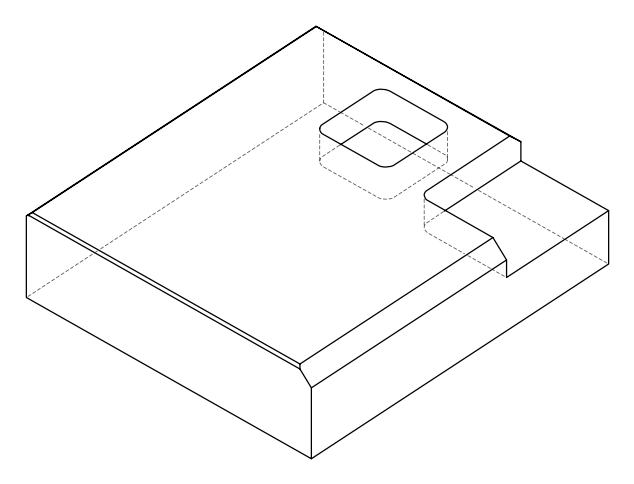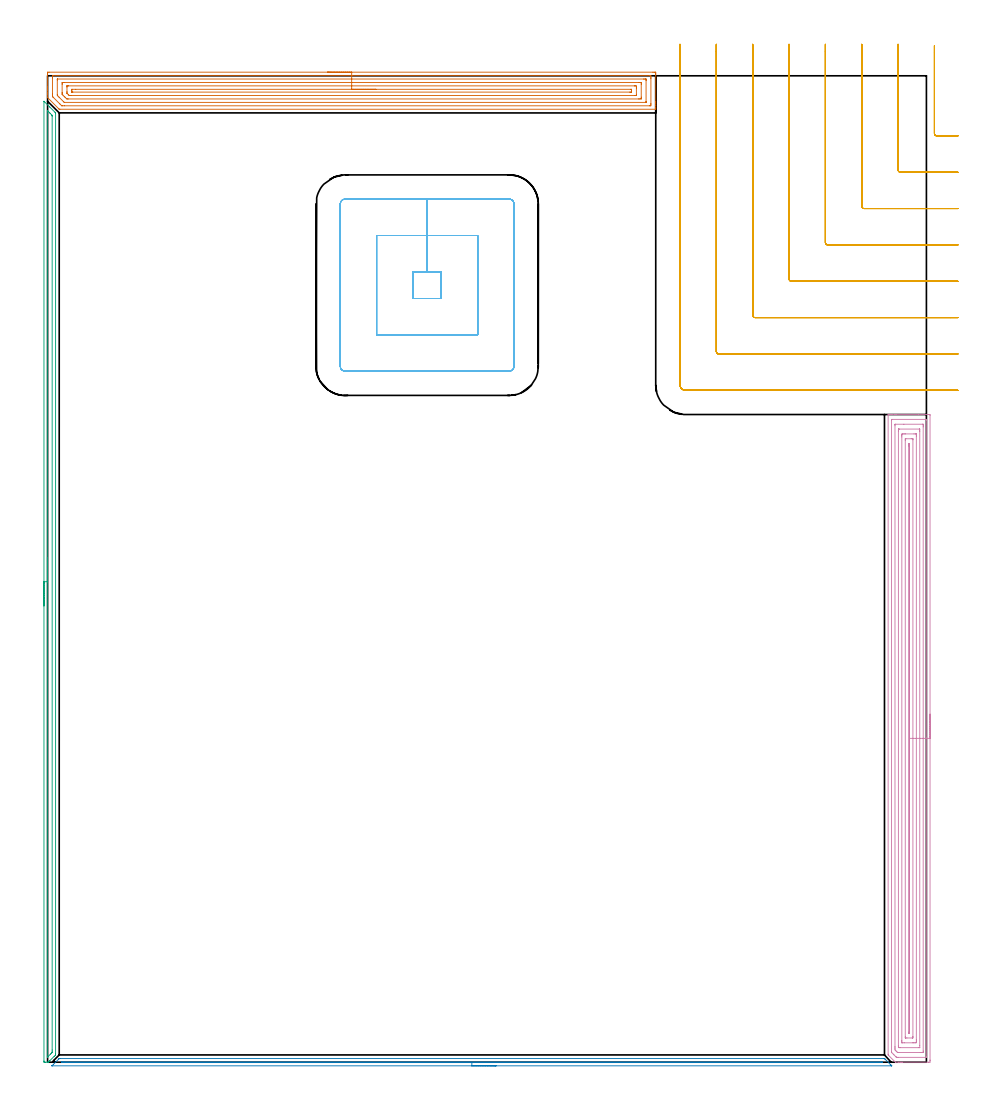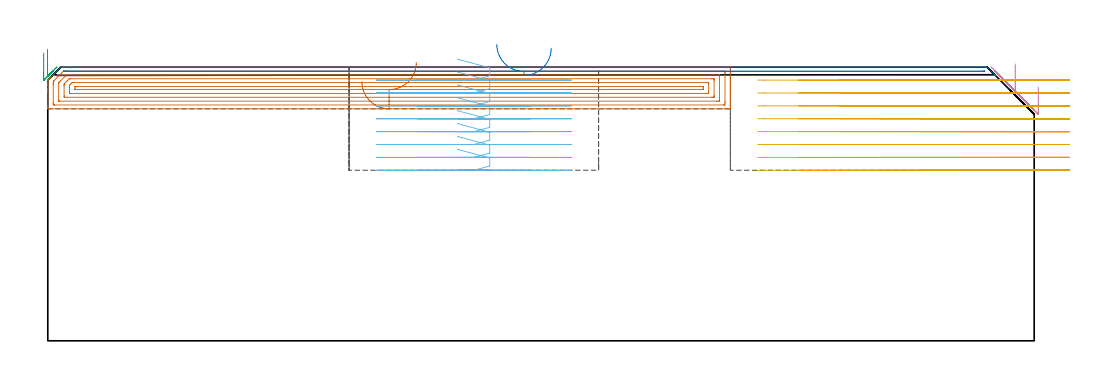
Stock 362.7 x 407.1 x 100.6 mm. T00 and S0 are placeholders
(PLAN: 6 operations, 1 tool changes, 70.2 min)
(1 AREA_MILL | FG_CHAMFER_SURFACE | UGT0205_001 | 12.25 min | 30228 mm3)
(2 AREA_MILL_1 | FG_CHAMFER_SURFACE_1 | UGT0205_001 | 5.64 min | 1578 mm3)
(3 AREA_MILL_2 | FG_CHAMFER_SURFACE_2 | UGT0205_001 | 6.48 min | 4515 mm3)
(4 AREA_MILL_3 | FG_CHAMFER_SURFACE_3 | UGT0205_001 | 15.15 min | 41115 mm3)
(5 MILL_CORNER_NOTCH_RECTANGULAR | CORNER_NOTCH_RECTANGULAR | UGT0201_094 | Follow Part, ap 5, ae 75% | 21.32 min | 588664 mm3)
(6 MILL_RECTANGULAR_POCKET | POCKET_RECTANGULAR_STRAIGHT | UGT0201_094 | Follow Part, ap 5, ae 75% | 9.37 min | 311634 mm3)
(TOOL UGT0205_001 | Chamfer Mill 20 x 3 x 45 deg. | D20 FL50 Z2)
(TOOL UGT0201_094 | End mill 20 mm | D20 FL38 Z4)
(OP 1 AREA_MILL)
G17 G21 G94 G90
T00 M6
G54
G17 G0 G90 X115.5 Y408.6 S1061 M3
G43 Z110.6 H0
Z95.3
G94 G1 X115.538 Z94.428 F250.
X115.652 Z93.564
X115.841 Z92.712
X116.103 Z91.88
X116.437 Z91.074
X116.84 Z90.3
X117.308 Z89.564
X117.84 Z88.872
X118.429 Z88.229
X119.072 Z87.64
X119.764 Z87.109
X120.5 Z86.64
X121.274 Z86.237
X122.08 Z85.903
X122.912 Z85.641
X123.763 Z85.452
X124.628 Z85.338
X125.5 Z85.3
X249.852
X250.399 Y408.599 Z85.301
X250.94 Y408.594 Z85.304
X250.992 Y408.591 Z85.306
X250.996 Y408.055 Z85.842
X251. Y407.457 Z86.44
Y396.509 Z97.385
Y395.93 Z97.967
Y395.621 Z98.275
Y395.042 Z98.855
Y394.733 Z99.162
Y394.116 Z99.783
Y393.678 Z100.221
Y393.335 Z100.556
X250.991 Y393.303 Z100.588
X250.845 Y393.3 Z100.6
X5.061
X4.805 Y393.304 Z100.589
X4.702 Y393.398 Z100.501
X0.304 Y397.795 Z96.103
X0.006 Y398.094 Z95.806
X0. Y398.102 Z95.797
Y399.445 Z94.455
Y400.062 Z93.834
Y401.259 Z92.639
Y401.838 Z92.056
Y402.436 Z91.459
Y407.457 Z86.44
X0.004 Y408.055 Z85.842
X0.008 Y408.591 Z85.306
X0.06 Y408.594 Z85.303
X0.601 Y408.6 Z85.3
X125.5
Y407.186 Z86.714
X248.596 Y407.185 Z86.715
X248.615
X248.99 Y407.167 Z86.733
X248.997 Y406.786 Z87.114
X248.999 Y406.279 Z87.621
X249. Y405.895 Z88.005
X248.999 Y395.621 Z98.279
X248.998 Y395.24 Z98.66
X248.99 Y394.733 Z99.167
X248.633 Y394.715 Z99.185
X248.615
X6.865 Y394.714 Z99.186
X5.971 Y394.716 Z99.184
X5.954 Y394.717 Z99.183
X5.829 Y394.733 Z99.167
X5.062 Y395.489 Z98.411
X4.929 Y395.621 Z98.279
X2.385 Y398.165 Z95.735
X2.268 Y398.286 Z95.614
X2.152 Y398.41 Z95.49
X2.01 Y398.575 Z95.325
X2.004 Y398.665 Z95.235
X2.001 Y399.174 Z94.726
X2. Y399.557 Z94.343
X2.001 Y406.279 Z87.621
X2.002 Y406.66 Z87.24
X2.01 Y407.167 Z86.733
X2.367 Y407.185 Z86.715
X2.385
X125.5 Y407.186 Z86.714
Y405.772 Z88.128
X245.938 Y405.771 Z88.129
X246.449 Y405.77 Z88.13
X246.83 Y405.767 Z88.133
X246.956 Y405.765 Z88.135
X246.99 Y405.757 Z88.143
X246.994 Y405.672 Z88.228
X246.998 Y405.559 Z88.341
X246.999 Y405.391 Z88.509
X247. Y405.222 Z88.678
X246.999 Y396.509 Z97.391
X246.998 Y396.342 Z97.558
X246.991 Y396.172 Z97.728
X246.988 Y396.134 Z97.766
X246.973 Y396.133 Z97.767
X246.926 Y396.13 Z97.77
X246.83 Y396.129 Z97.771
X7.037
X6.942 Y396.131 Z97.769
X6.895 Y396.133 Z97.767
X6.875 Y396.136 Z97.764
X6.846 Y396.159 Z97.741
X6.491 Y396.509 Z97.391
X4.715 Y398.286 Z95.614
X4.17 Y398.837 Z95.063
X4.01 Y399.007 Z94.893
X4.005 Y399.174 Z94.726
X4.001 Y399.341 Z94.559
X4. Y405.391 Z88.509
X4.001 Y405.558 Z88.342
X4.009 Y405.728 Z88.172
X4.012 Y405.766 Z88.134
X4.027 Y405.767 Z88.133
X4.074 Y405.77 Z88.13
X4.17 Y405.771 Z88.129
X125.5 Y405.772 Z88.128
Y404.357 Z89.543
X244.154
X244.301 Y404.356 Z89.544
X244.929 Y404.35 Z89.55
X244.99 Y404.341 Z89.559
X244.994 Y404.249 Z89.651
X244.998 Y404.053 Z89.847
X245. Y403.66 Z90.24
Y398.286 Z95.614
X244.998 Y397.865 Z96.035
X244.994 Y397.654 Z96.246
X244.99 Y397.555 Z96.345
X244.894 Y397.549 Z96.351
X244.154 Y397.543 Z96.357
X244.008
X8.484
X8.111 Y397.547 Z96.353
X7.93 Y397.55 Z96.35
X7.738 Y397.722 Z96.178
X7.165 Y398.286 Z95.614
X6.846 Y398.603 Z95.297
X6.277 Y399.174 Z94.726
X6.091 Y399.366 Z94.534
X6.026 Y399.434 Z94.466
X6.01 Y399.49 Z94.41
X6.006 Y399.595 Z94.305
X6. Y400.016 Z93.884
Y400.062 Z93.838
Y403.614 Z90.286
X6.002 Y404.035 Z89.865
X6.006 Y404.246 Z89.654
X6.01 Y404.345 Z89.555
X6.106 Y404.351 Z89.549
X6.846 Y404.356 Z89.544
X6.992 Y404.357 Z89.543
X125.5
Y402.943 Z90.957
X242.152
X242.37 Y402.941 Z90.959
X242.587 Y402.938 Z90.962
X242.99 Y402.928 Z90.972
X242.993 Y402.726 Z91.174
X242.999 Y402.099 Z91.801
Y399.174 Z94.726
X242.997 Y399.017 Z94.883
X242.994 Y398.978 Z94.922
X242.991 Y398.965 Z94.935
X242.95 Y398.962 Z94.938
X242.805 Y398.959 Z94.941
X242.587 Y398.957 Z94.943
X242.37
X9.74 Y398.958 Z94.942
X9.522 Y398.96 Z94.94
X9.305 Y398.964 Z94.936
X8.928 Y398.982 Z94.918
X8.727 Y399.174 Z94.726
X8.63 Y399.268 Z94.632
X8.237 Y399.668 Z94.232
X8.043 Y399.867 Z94.033
X8.01 Y399.919 Z93.981
X8.005 Y399.972 Z93.928
X8.003 Y400.062 Z93.838
X8. Y400.689 Z93.211
Y402.466 Z91.434
X8.001 Y402.726 Z91.174
X8.003 Y402.883 Z91.017
X8.006 Y402.922 Z90.978
X8.009 Y402.935 Z90.965
X8.05 Y402.938 Z90.962
X8.195 Y402.941 Z90.959
X8.413 Y402.943 Z90.957
X8.63
X125.5
Y401.529 Z92.371
X240.586 Y401.528 Z92.372
X240.898 Y401.527 Z92.373
X240.959 Y401.524 Z92.376
X240.985 Y401.522 Z92.378
X240.99 Y401.511 Z92.389
X240.997 Y401.429 Z92.471
X240.999 Y400.95 Z92.95
Y400.539 Z93.361
X240.993 Y400.4 Z93.5
X240.99 Y400.38 Z93.52
X240.982 Y400.378 Z93.522
X240.949 Y400.374 Z93.526
X240.876 Y400.372 Z93.528
X240.586 Y400.371 Z93.529
X240.275
X10.415 Y400.372 Z93.528
X10.102 Y400.373 Z93.527
X10.041 Y400.375 Z93.525
X10.015 Y400.378 Z93.522
X10.01 Y400.389 Z93.511
X10.003 Y400.471 Z93.429
X10.001 Y400.95 Z92.95
Y401.361 Z92.539
X10.007 Y401.5 Z92.4
X10.01 Y401.52 Z92.38
X10.018 Y401.522 Z92.378
X10.051 Y401.526 Z92.374
X10.124 Y401.528 Z92.372
X11.617 Y401.529 Z92.371
X125.5
X126.372 Z92.409
X127.236 Z92.523
X128.088 Z92.712
X128.92 Z92.974
X129.726 Z93.308
X130.5 Z93.711
X131.236 Z94.18
X131.928 Z94.711
X132.571 Z95.3
X133.16 Z95.943
X133.691 Z96.635
X134.16 Z97.371
X134.563 Z98.145
X134.897 Z98.951
X135.159 Z99.783
X135.348 Z100.635
X135.462 Z101.5
X135.5 Z102.371
G0 Z110.6
M5
M2
(OP 2 AREA_MILL_1)
G17 G21 G94 G90
T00 M6
G54
G17 G0 G90 X185.1 Y-1.5 S1061 M3
G43 Z110.6 H0
Z107.6
G94 G1 X185.062 Z106.728 F250.
X184.948 Z105.864
X184.759 Z105.012
X184.497 Z104.18
X184.163 Z103.374
X183.76 Z102.6
X183.291 Z101.864
X182.76 Z101.172
X182.171 Z100.529
X181.528 Z99.94
X180.836 Z99.409
X180.1 Z98.94
X179.326 Z98.537
X178.52 Z98.203
X177.688 Z97.941
X176.836 Z97.752
X175.971 Z97.638
X175.1 Z97.6
X1.894
X1.811 Y-1.498
X1.808 Y-1.496 Z97.602
X1.811 Y-1.488 Z97.61
X2.403 Y-0.897 Z98.203
X4.639 Y1.339 Z100.439
X4.676 Y1.376 Z100.475
X4.794 Y1.494 Z100.592
X5.083 Y1.5 Z100.6
X345.117
X345.406 Y1.494 Z100.592
X345.524 Y1.376 Z100.476
X345.561 Y1.339 Z100.439
X347.793 Y-0.893 Z98.207
X348.092 Y-1.191 Z97.908
X348.241 Y-1.339 Z97.758
X348.389 Y-1.489 Z97.609
X348.391 Y-1.496 Z97.602
X348.389 Y-1.499 Z97.599
X348.306 Y-1.5 Z97.6
X175.1
Y-0.086 Z99.014
X5.976
X5.89 Y-0.085 Z99.015
X5.719 Y-0.08 Z99.02
X5.685 Y-0.079 Z99.021
X5.69 Y-0.07 Z99.03
X5.715 Y-0.039 Z99.061
X5.754 Y0. Z99.1
X5.831 Y0.069 Z99.169
X5.896 Y0.079 Z99.179
X5.976 Y0.081 Z99.181
X6.783 Y0.085 Z99.185
X6.868 Y0.086 Z99.186
X344.139 Y0.085 Z99.185
X344.224 Y0.084 Z99.184
X344.309 Y0.081 Z99.181
X344.36 Y0.078 Z99.178
X344.388 Y0.053 Z99.153
X344.444 Y0. Z99.1
X344.509 Y-0.07 Z99.03
X344.394 Y-0.079 Z99.021
X344.308 Y-0.084 Z99.016
X344.224 Y-0.085 Z99.015
X332.897 Y-0.086 Z99.014
X175.1
X174.228 Z99.052
X173.363 Z99.166
X172.512 Z99.355
X171.68 Z99.617
X170.874 Z99.951
X170.1 Z100.354
X169.364 Z100.823
X168.672 Z101.354
X168.029 Z101.943
X167.439 Z102.586
X166.908 Z103.279
X166.44 Z104.014
X166.037 Z104.788
X165.703 Z105.594
X165.441 Z106.426
X165.252 Z107.278
X165.138 Z108.143
X165.1 Z109.014
G0 Z110.6
M5
M2
(OP 3 AREA_MILL_2)
G17 G21 G94 G90
T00 M6
G54
G17 G0 G90 X-1.5 Y188.3 S1061 M3
G43 Z110.6 H0
Z105.8
G94 G1 Y188.338 Z104.928 F250.
Y188.452 Z104.063
Y188.641 Z103.212
Y188.903 Z102.38
Y189.237 Z101.574
Y189.64 Z100.8
Y190.109 Z100.064
Y190.64 Z99.372
Y191.229 Z98.729
Y191.872 Z98.14
Y192.564 Z97.608
Y193.3 Z97.14
Y194.074 Z96.737
Y194.88 Z96.403
Y195.712 Z96.141
Y196.564 Z95.952
Y197.428 Z95.838
Y198.3 Z95.8
Y396.489
X-1.495 Y396.563 Z95.804
X-1.492 Y396.581 Z95.805
X-1.462 Y396.563 Z95.836
X0.9 Y394.2 Z98.199
X3.023 Y392.077 Z100.322
X3.281 Y391.82 Z100.578
X3.287 Y391.814 Z100.583
X3.304 Y391.787 Z100.592
X3.3 Y391.495 Z100.6
Y3.316
X3.295 Y3.003 Z100.588
X3.286 Y2.985 Z100.583
X2.722 Y2.422 Z100.021
X0.9 Y0.599 Z98.198
X0.801 Y0.501 Z98.101
X0.635 Y0.335 Z97.935
X0.453 Y0.152 Z97.751
X0.335 Y0.037 Z97.631
X0.292 Y0.002 Z97.587
X0.007 Y0. Z97.305
X-0.103 Z97.195
X-0.886 Z96.409
X-1.257 Z96.039
X-1.491 Y0.002 Z95.805
X-1.496 Y0.186 Z95.804
X-1.5 Y0.493 Z95.8
Y198.3
X-0.086 Z97.214
X-0.085 Y392.389 Z97.215
X-0.084 Y392.48 Z97.216
X-0.08 Y392.575 Z97.22
X-0.072 Y392.71 Z97.228
X0.007 Y392.636 Z97.307
X0.26 Y392.389 Z97.56
X0.9 Y391.75 Z98.2
X1.155 Y391.495 Z98.455
X1.793 Y390.85 Z99.093
X1.852 Y390.786 Z99.152
X1.879 Y390.751 Z99.179
X1.881 Y390.693 Z99.181
X1.884 Y390.6 Z99.184
X1.885 Y390.508 Z99.185
X1.886 Y5.013 Z99.186
X1.883 Y4.211 Z99.183
X1.881 Y4.123 Z99.181
X1.876 Y4.037 Z99.176
X1.793 Y3.95 Z99.093
X1.479 Y3.631 Z98.779
X1.167 Y3.316 Z98.467
X0.139 Y2.289 Z97.439
X0.007 Y2.157 Z97.307
X-0.038 Y2.114 Z97.262
X-0.074 Y2.083 Z97.226
X-0.078 Y2.082 Z97.222
X-0.08 Y2.092 Z97.22
X-0.083 Y2.143 Z97.217
X-0.085 Y2.329 Z97.215
X-0.086 Y2.422 Z97.214
Y198.3
Y199.172 Z97.252
Y200.037 Z97.366
Y200.888 Z97.555
Y201.72 Z97.817
Y202.526 Z98.151
Y203.3 Z98.554
Y204.036 Z99.023
Y204.728 Z99.554
Y205.371 Z100.143
Y205.96 Z100.786
Y206.492 Z101.478
Y206.96 Z102.214
Y207.363 Z102.988
Y207.697 Z103.794
Y207.959 Z104.626
Y208.148 Z105.478
Y208.262 Z106.343
Y208.3 Z107.214
G0 Z110.6
M5
M2
(OP 4 AREA_MILL_3)
G17 G21 G94 G90
T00 M6
G54
G17 G0 G90 X364.2 Y143.65 S1061 M3
G43 Z110.6 H0
Z93.3
G94 G1 Y143.612 Z92.428 F250.
Y143.498 Z91.564
Y143.309 Z90.712
Y143.047 Z89.88
Y142.713 Z89.074
Y142.31 Z88.3
Y141.841 Z87.564
Y141.31 Z86.872
Y140.721 Z86.229
Y140.078 Z85.64
Y139.386 Z85.108
Y138.65 Z84.64
Y137.876 Z84.237
Y137.07 Z83.903
Y136.238 Z83.641
Y135.386 Z83.452
Y134.522 Z83.338
Y133.65 Z83.3
Y0.891
X364.198 Y0.611 Z83.302
X364.191 Y0.007 Z83.306
X363.587 Y0. Z83.91
X352.871 Z94.623
X352.308 Z95.189
X351.978 Z95.518
X351.415 Z96.081
X351.085 Z96.41
X349.969 Z97.53
X349.907 Y0.002 Z97.591
X349.883 Y0.016 Z97.615
X347.032 Y2.869 Z100.468
X346.904 Y3.005 Z100.59
X346.9 Y3.29 Z100.6
Y267.135
X346.903 Y267.29 Z100.588
X346.961 Y267.3 Z100.53
X347.353 Z100.146
X347.746 Z99.753
X348.406 Z99.089
X349.629 Z97.868
X350.192 Z97.302
X359.428 Z88.07
X363.587 Z83.91
X363.871 Y267.298 Z83.626
X364.192 Y267.29 Z83.306
X364.199 Y266.969 Z83.299
X364.2 Y133.65 Z83.3
X362.786 Z84.714
X362.785 Y2.306 Z84.715
X362.784 Y2.213 Z84.716
X362.779 Y2.031 Z84.721
X362.775 Y2.008 Z84.725
X362.767 Y2.006 Z84.733
X362.744 Y2.002 Z84.756
X362.694 Y2.001 Z84.806
X351.085 Z96.415
X350.586 Y2.003 Z96.914
X350.391 Y2.01 Z97.109
X350.338 Y2.023 Z97.162
X350.274 Y2.082 Z97.226
X350.192 Y2.16 Z97.308
X349.953 Y2.397 Z97.547
X349.299 Y3.05 Z98.201
X349.06 Y3.29 Z98.44
X348.406 Y3.947 Z99.094
X348.349 Y4.008 Z99.151
X348.323 Y4.038 Z99.177
X348.32 Y4.092 Z99.18
X348.316 Y4.183 Z99.184
X348.315 Y4.274 Z99.185
Y264.994
X348.316 Y265.086 Z99.184
X348.321 Y265.269 Z99.179
X348.325 Y265.292 Z99.175
X348.333 Y265.294 Z99.167
X348.356 Y265.297 Z99.144
X348.406 Y265.299 Z99.094
X362.297 Y265.3 Z85.203
X362.694 Y265.296 Z84.806
X362.75 Y265.294 Z84.75
X362.779 Y265.291 Z84.721
X362.786 Y264.903 Z84.714
Y133.65
X361.372 Z86.128
X361.371 Y4.612 Z86.129
X361.37 Y4.183 Z86.13
X361.367 Y4.067 Z86.133
X361.365 Y4.018 Z86.135
X361.274 Y4.01 Z86.226
X361.089 Y4.002 Z86.411
X360.908 Y4. Z86.592
X360.198 Z87.302
X351.268 Z96.232
X351.085 Y4.003 Z96.415
X350.902 Y4.01 Z96.598
X350.794 Y4.017 Z96.706
X350.736 Y4.071 Z96.764
X350.618 Y4.183 Z96.882
X350.192 Y4.612 Z97.308
X349.736 Y5.076 Z97.764
X349.731 Y5.537 Z97.769
X349.729 Y5.969 Z97.771
Y6.432
Y262.687
X349.73 Y263.117 Z97.77
X349.733 Y263.232 Z97.767
X349.735 Y263.281 Z97.765
X349.827 Y263.29 Z97.673
X350.011 Y263.298 Z97.489
X353.404 Y263.3 Z94.096
X361.091 Z86.409
X361.213 Y263.298 Z86.287
X361.31 Y263.293 Z86.19
X361.365 Y263.289 Z86.135
X361.367 Y263.27 Z86.133
X361.369 Y263.117 Z86.131
X361.371 Y262.654 Z86.129
X361.372 Y262.224 Z86.128
Y133.65
X359.957 Z87.543
Y6.861
X359.952 Y6.031 Z87.548
X359.95 Y6.01 Z87.55
X359.929 Y6.006 Z87.571
X359.876 Y6.002 Z87.624
X359.768 Y6. Z87.732
X359.553 Z87.947
X351.947 Z95.553
X351.533 Y6.005 Z95.967
X351.326 Y6.01 Z96.174
X351.236 Y6.024 Z96.264
X351.19 Y6.071 Z96.31
X351.15 Y6.125 Z96.35
X351.147 Y6.218 Z96.353
X351.144 Y6.413 Z96.356
X351.143 Y6.804 Z96.357
Y260.438
X351.148 Y261.269 Z96.352
X351.15 Y261.29 Z96.35
X351.171 Y261.294 Z96.329
X351.224 Y261.298 Z96.276
X351.332 Y261.3 Z96.168
X351.547 Z95.953
X359.775 Z87.725
X359.878 Y261.298 Z87.622
X359.929 Y261.294 Z87.571
X359.949 Y261.29 Z87.551
X359.951 Y261.275 Z87.549
X359.957 Y260.496 Z87.543
Y260.438
Y133.65
X358.543 Z88.957
Y9.226
X358.542 Y8.647 Z88.958
X358.54 Y8.336 Z88.96
X358.536 Y8.029 Z88.964
X358.229 Y8.01 Z89.271
X357.98 Y8.003 Z89.52
X357.336 Y8. Z90.164
X357.09 Z90.41
X353.518 Z93.982
X352.871 Y8.001 Z94.629
X352.622 Y8.004 Z94.878
X352.574 Y8.01 Z94.926
X352.564 Y8.023 Z94.936
X352.561 Y8.064 Z94.939
X352.558 Y8.647 Z94.942
X352.557 Y8.961 Z94.943
Y258.074
X352.558 Y258.653 Z94.942
X352.56 Y258.964 Z94.94
X352.564 Y259.271 Z94.936
X352.871 Y259.29 Z94.629
X353.12 Y259.297 Z94.38
X353.764 Y259.3 Z93.736
X354.01 Z93.49
X357.582 Z89.918
X358.229 Y259.299 Z89.271
X358.478 Y259.296 Z89.022
X358.526 Y259.29 Z88.974
X358.536 Y259.277 Z88.964
X358.539 Y259.236 Z88.961
X358.542 Y258.653 Z88.958
X358.543 Y258.339 Z88.957
Y133.65
X357.129 Z90.371
Y10.64
X357.128 Y10.433 Z90.372
X357.124 Y10.09 Z90.376
X357.122 Y10.014 Z90.378
X357.02 Y10.007 Z90.48
X356.875 Y10.001 Z90.625
X354.657 Y10. Z92.843
X354.196 Y10.001 Z93.304
X354.021 Y10.007 Z93.479
X353.987 Y10.009 Z93.513
X353.978 Y10.07 Z93.522
X353.974 Y10.223 Z93.526
X353.972 Y10.433 Z93.528
X353.971 Y256.66 Z93.529
X353.972 Y256.867 Z93.528
X353.976 Y257.21 Z93.524
X353.978 Y257.286 Z93.522
X354.08 Y257.292 Z93.42
X354.225 Y257.298 Z93.275
X356.443 Y257.3 Z91.057
X356.904 Y257.299 Z90.596
X357.079 Y257.293 Z90.421
X357.113 Y257.291 Z90.387
X357.122 Y257.23 Z90.378
X357.126 Y257.077 Z90.374
X357.128 Y256.867 Z90.372
X357.129 Y133.65 Z90.371
X355.715 Z91.785
Y12.947
X355.712 Y12.219 Z91.788
X355.71 Y12.059 Z91.79
X355.707 Y12.01 Z91.793
X355.659 Y12.007 Z91.841
X355.55 Y12.003 Z91.95
X355.477 Y12.005 Z92.023
X355.42 Y12.01 Z92.08
X355.392 Y12.016 Z92.108
X355.391 Y12.055 Z92.109
X355.387 Y12.219 Z92.113
X355.386 Y12.383 Z92.114
X355.385 Y254.353 Z92.115
X355.388 Y255.081 Z92.112
X355.39 Y255.241 Z92.11
X355.393 Y255.29 Z92.107
X355.441 Y255.293 Z92.059
X355.55 Y255.297 Z91.95
X355.623 Y255.295 Z91.877
X355.68 Y255.29 Z91.82
X355.708 Y255.284 Z91.792
X355.709 Y255.245 Z91.791
X355.713 Y255.081 Z91.787
X355.714 Y254.917 Z91.786
X355.715 Y133.65 Z91.785
Y132.778 Z91.823
Y131.913 Z91.937
Y131.062 Z92.126
Y130.23 Z92.388
Y129.424 Z92.722
Y128.65 Z93.125
Y127.914 Z93.594
Y127.222 Z94.125
Y126.579 Z94.714
Y125.99 Z95.357
Y125.458 Z96.05
Y124.99 Z96.785
Y124.587 Z97.559
Y124.253 Z98.365
Y123.991 Z99.197
Y123.802 Z100.049
Y123.688 Z100.914
Y123.65 Z101.785
G0 Z110.6
M5
M2
(OP 5 MILL_CORNER_NOTCH_RECTANGULAR)
G17 G21 G94 G90
T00 M6
G54
G17 G0 G90 X366. Y419.54 S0 M3
G43 Z110.6 H0
Z95.862
G94 G1 Y416.54 F250.
Y383.292 F500.
G3 X366.992 Y382.3 R1.
G1 X372.7
X375.7 F250.
G0 Z110.6
X351. Y420.1
Z95.862
G1 Y417.1
Y368.293 F500.
G3 X351.993 Y367.3 R1.
G1 X372.7
X375.7 F250.
G0 Z110.6
X336. Y420.1
Z95.862
G1 Y417.1
Y353.293 F500.
G3 X336.993 Y352.3 R1.
G1 X372.7
X375.7 F250.
G0 Z110.6
X321. Y420.1
Z95.862
G1 Y417.1
Y338.294 F500.
G3 X321.994 Y337.3 R1.
G1 X372.7
X375.7 F250.
G0 Z110.6
X306. Y420.1
Z95.862
G1 Y417.1
Y323.294 F500.
G3 X306.994 Y322.3 R1.
G1 X372.7
X375.7 F250.
G0 Z110.6
X291. Y420.1
Z95.862
G1 Y417.1
Y308.295 F500.
G3 X291.995 Y307.3 R1.
G1 X372.7
X375.7 F250.
G0 Z110.6
X276. Y420.1
Z95.862
G1 Y417.1
Y293.295 F500.
G3 X276.995 Y292.3 R1.
G1 X372.7
X375.7 F250.
G0 Z110.6
X261. Y420.1
Z95.862
G1 Y417.1
Y279.5 F500.
G3 X263.2 Y277.3 R2.2
G1 X372.7
X375.7 F250.
G0 Z110.6
X366. Y419.54
Z91.125
G1 Y416.54
Y383.292 F500.
G3 X366.992 Y382.3 R1.
G1 X372.7
X375.7 F250.
G0 Z110.6
X351. Y420.1
Z91.125
G1 Y417.1
Y368.293 F500.
G3 X351.993 Y367.3 R1.
G1 X372.7
X375.7 F250.
G0 Z110.6
X336. Y420.1
Z91.125
G1 Y417.1
Y353.293 F500.
G3 X336.993 Y352.3 R1.
G1 X372.7
X375.7 F250.
G0 Z110.6
X321. Y420.1
Z91.125
G1 Y417.1
Y338.294 F500.
G3 X321.994 Y337.3 R1.
G1 X372.7
X375.7 F250.
G0 Z110.6
X306. Y420.1
Z91.125
G1 Y417.1
Y323.294 F500.
G3 X306.994 Y322.3 R1.
G1 X372.7
X375.7 F250.
G0 Z110.6
X291. Y420.1
Z91.125
G1 Y417.1
Y308.295 F500.
G3 X291.995 Y307.3 R1.
G1 X372.7
X375.7 F250.
G0 Z110.6
X276. Y420.1
Z91.125
G1 Y417.1
Y293.295 F500.
G3 X276.995 Y292.3 R1.
G1 X372.7
X375.7 F250.
G0 Z110.6
X261. Y420.1
Z91.125
G1 Y417.1
Y279.5 F500.
G3 X263.2 Y277.3 R2.2
G1 X372.7
X375.7 F250.
G0 Z110.6
X366. Y419.54
Z86.387
G1 Y416.54
Y383.292 F500.
G3 X366.992 Y382.3 R1.
G1 X372.7
X375.7 F250.
G0 Z110.6
X351. Y420.1
Z86.387
G1 Y417.1
Y368.293 F500.
G3 X351.993 Y367.3 R1.
G1 X372.7
X375.7 F250.
G0 Z110.6
X336. Y420.1
Z86.387
G1 Y417.1
Y353.293 F500.
G3 X336.993 Y352.3 R1.
G1 X372.7
X375.7 F250.
G0 Z110.6
X321. Y420.1
Z86.387
G1 Y417.1
Y338.294 F500.
G3 X321.994 Y337.3 R1.
G1 X372.7
X375.7 F250.
G0 Z110.6
X306. Y420.1
Z86.387
G1 Y417.1
Y323.294 F500.
G3 X306.994 Y322.3 R1.
G1 X372.7
X375.7 F250.
G0 Z110.6
X291. Y420.1
Z86.387
G1 Y417.1
Y308.295 F500.
G3 X291.995 Y307.3 R1.
G1 X372.7
X375.7 F250.
G0 Z110.6
X276. Y420.1
Z86.387
G1 Y417.1
Y293.295 F500.
G3 X276.995 Y292.3 R1.
G1 X372.7
X375.7 F250.
G0 Z110.6
X261. Y420.1
Z86.387
G1 Y417.1
Y279.5 F500.
G3 X263.2 Y277.3 R2.2
G1 X372.7
X375.7 F250.
G0 Z110.6
X366. Y419.54
Z81.65
G1 Y416.54
Y383.292 F500.
G3 X366.992 Y382.3 R1.
G1 X372.7
X375.7 F250.
G0 Z110.6
X351. Y420.1
Z81.65
G1 Y417.1
Y368.293 F500.
G3 X351.993 Y367.3 R1.
G1 X372.7
X375.7 F250.
G0 Z110.6
X336. Y420.1
Z81.65
G1 Y417.1
Y353.293 F500.
G3 X336.993 Y352.3 R1.
G1 X372.7
X375.7 F250.
G0 Z110.6
X321. Y420.1
Z81.65
G1 Y417.1
Y338.294 F500.
G3 X321.994 Y337.3 R1.
G1 X372.7
X375.7 F250.
G0 Z110.6
X306. Y420.1
Z81.65
G1 Y417.1
Y323.294 F500.
G3 X306.994 Y322.3 R1.
G1 X372.7
X375.7 F250.
G0 Z110.6
X291. Y420.1
Z81.65
G1 Y417.1
Y308.295 F500.
G3 X291.995 Y307.3 R1.
G1 X372.7
X375.7 F250.
G0 Z110.6
X276. Y420.1
Z81.65
G1 Y417.1
Y293.295 F500.
G3 X276.995 Y292.3 R1.
G1 X372.7
X375.7 F250.
G0 Z110.6
X261. Y420.1
Z81.65
G1 Y417.1
Y279.5 F500.
G3 X263.2 Y277.3 R2.2
G1 X372.7
X375.7 F250.
G0 Z110.6
X366. Y419.54
Z76.912
G1 Y416.54
Y383.292 F500.
G3 X366.992 Y382.3 R1.
G1 X372.7
X375.7 F250.
G0 Z110.6
X351. Y420.1
Z76.912
G1 Y417.1
Y368.293 F500.
G3 X351.993 Y367.3 R1.
G1 X372.7
X375.7 F250.
G0 Z110.6
X336. Y420.1
Z76.912
G1 Y417.1
Y353.293 F500.
G3 X336.993 Y352.3 R1.
G1 X372.7
X375.7 F250.
G0 Z110.6
X321. Y420.1
Z76.912
G1 Y417.1
Y338.294 F500.
G3 X321.994 Y337.3 R1.
G1 X372.7
X375.7 F250.
G0 Z110.6
X306. Y420.1
Z76.912
G1 Y417.1
Y323.294 F500.
G3 X306.994 Y322.3 R1.
G1 X372.7
X375.7 F250.
G0 Z110.6
X291. Y420.1
Z76.912
G1 Y417.1
Y308.295 F500.
G3 X291.995 Y307.3 R1.
G1 X372.7
X375.7 F250.
G0 Z110.6
X276. Y420.1
Z76.912
G1 Y417.1
Y293.295 F500.
G3 X276.995 Y292.3 R1.
G1 X372.7
X375.7 F250.
G0 Z110.6
X261. Y420.1
Z76.912
G1 Y417.1
Y279.5 F500.
G3 X263.2 Y277.3 R2.2
G1 X372.7
X375.7 F250.
G0 Z110.6
X366. Y419.54
Z72.175
G1 Y416.54
Y383.292 F500.
G3 X366.992 Y382.3 R1.
G1 X372.7
X375.7 F250.
G0 Z110.6
X351. Y420.1
Z72.175
G1 Y417.1
Y368.293 F500.
G3 X351.993 Y367.3 R1.
G1 X372.7
X375.7 F250.
G0 Z110.6
X336. Y420.1
Z72.175
G1 Y417.1
Y353.293 F500.
G3 X336.993 Y352.3 R1.
G1 X372.7
X375.7 F250.
G0 Z110.6
X321. Y420.1
Z72.175
G1 Y417.1
Y338.294 F500.
G3 X321.994 Y337.3 R1.
G1 X372.7
X375.7 F250.
G0 Z110.6
X306. Y420.1
Z72.175
G1 Y417.1
Y323.294 F500.
G3 X306.994 Y322.3 R1.
G1 X372.7
X375.7 F250.
G0 Z110.6
X291. Y420.1
Z72.175
G1 Y417.1
Y308.295 F500.
G3 X291.995 Y307.3 R1.
G1 X372.7
X375.7 F250.
G0 Z110.6
X276. Y420.1
Z72.175
G1 Y417.1
Y293.295 F500.
G3 X276.995 Y292.3 R1.
G1 X372.7
X375.7 F250.
G0 Z110.6
X261. Y420.1
Z72.175
G1 Y417.1
Y279.5 F500.
G3 X263.2 Y277.3 R2.2
G1 X372.7
X375.7 F250.
G0 Z110.6
X366. Y419.54
Z67.437
G1 Y416.54
Y383.292 F500.
G3 X366.992 Y382.3 R1.
G1 X372.7
X375.7 F250.
G0 Z110.6
X351. Y420.1
Z67.437
G1 Y417.1
Y368.293 F500.
G3 X351.993 Y367.3 R1.
G1 X372.7
X375.7 F250.
G0 Z110.6
X336. Y420.1
Z67.437
G1 Y417.1
Y353.293 F500.
G3 X336.993 Y352.3 R1.
G1 X372.7
X375.7 F250.
G0 Z110.6
X321. Y420.1
Z67.437
G1 Y417.1
Y338.294 F500.
G3 X321.994 Y337.3 R1.
G1 X372.7
X375.7 F250.
G0 Z110.6
X306. Y420.1
Z67.437
G1 Y417.1
Y323.294 F500.
G3 X306.994 Y322.3 R1.
G1 X372.7
X375.7 F250.
G0 Z110.6
X291. Y420.1
Z67.437
G1 Y417.1
Y308.295 F500.
G3 X291.995 Y307.3 R1.
G1 X372.7
X375.7 F250.
G0 Z110.6
X276. Y420.1
Z67.437
G1 Y417.1
Y293.295 F500.
G3 X276.995 Y292.3 R1.
G1 X372.7
X375.7 F250.
G0 Z110.6
X261. Y420.1
Z67.437
G1 Y417.1
Y279.5 F500.
G3 X263.2 Y277.3 R2.2
G1 X372.7
X375.7 F250.
G0 Z110.6
X366. Y419.54
Z62.7
G1 Y416.54
Y383.292 F500.
G3 X366.992 Y382.3 R1.
G1 X372.7
X375.7 F250.
G0 Z110.6
X351. Y420.1
Z62.7
G1 Y417.1
Y368.293 F500.
G3 X351.993 Y367.3 R1.
G1 X372.7
X375.7 F250.
G0 Z110.6
X336. Y420.1
Z62.7
G1 Y417.1
Y353.293 F500.
G3 X336.993 Y352.3 R1.
G1 X372.7
X375.7 F250.
G0 Z110.6
X321. Y420.1
Z62.7
G1 Y417.1
Y338.294 F500.
G3 X321.994 Y337.3 R1.
G1 X372.7
X375.7 F250.
G0 Z110.6
X306. Y420.1
Z62.7
G1 Y417.1
Y323.294 F500.
G3 X306.994 Y322.3 R1.
G1 X372.7
X375.7 F250.
G0 Z110.6
X291. Y420.1
Z62.7
G1 Y417.1
Y308.295 F500.
G3 X291.995 Y307.3 R1.
G1 X372.7
X375.7 F250.
G0 Z110.6
X276. Y420.1
Z62.7
G1 Y417.1
Y293.295 F500.
G3 X276.995 Y292.3 R1.
G1 X372.7
X375.7 F250.
G0 Z110.6
X261. Y420.1
Z62.7
G1 Y417.1
Y279.5 F500.
G3 X263.2 Y277.3 R2.2
G1 X372.7
X375.7 F250.
G0 Z110.6
M5
M2
(OP 6 MILL_RECTANGULAR_POCKET)
G17 G21 G94 G90
T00 M6
G54
G17 G0 G90 X150.8 Y315.527 S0 M3
G43 Z110.6 H0
Z103.6
G94 G1 Y315.2 Z103.512 F250.
X162.5 Z100.377
Y326.2 Z97.43
X156.65 Z95.862
X150.8 F500.
Y315.2
X162.5
Y326.2
X156.65
Y341.2
X135.8
Y300.2
X177.5
Y341.2
X156.65
Y356.2
X122.8
G3 X120.8 Y354.2 R2.
G1 Y287.2
G3 X122.8 Y285.2 R2.
G1 X190.5
G3 X192.5 Y287.2 R2.
G1 Y354.2
G3 X190.5 Y356.2 R2.
G1 X156.65
X155.65
G0 X150.8 Y315.527 Z98.862
G1 Y315.2 Z98.775 F250.
X162.5 Z95.64
Y326.2 Z92.692
X156.65 Z91.125
X150.8 F500.
Y315.2
X162.5
Y326.2
X156.65
Y341.2
X135.8
Y300.2
X177.5
Y341.2
X156.65
Y356.2
X122.8
G3 X120.8 Y354.2 R2.
G1 Y287.2
G3 X122.8 Y285.2 R2.
G1 X190.5
G3 X192.5 Y287.2 R2.
G1 Y354.2
G3 X190.5 Y356.2 R2.
G1 X156.65
X155.65
G0 X150.8 Y315.527 Z94.125
G1 Y315.2 Z94.037 F250.
X162.5 Z90.902
Y326.2 Z87.955
X156.65 Z86.387
X150.8 F500.
Y315.2
X162.5
Y326.2
X156.65
Y341.2
X135.8
Y300.2
X177.5
Y341.2
X156.65
Y356.2
X122.8
G3 X120.8 Y354.2 R2.
G1 Y287.2
G3 X122.8 Y285.2 R2.
G1 X190.5
G3 X192.5 Y287.2 R2.
G1 Y354.2
G3 X190.5 Y356.2 R2.
G1 X156.65
X155.65
G0 X150.8 Y315.527 Z89.387
G1 Y315.2 Z89.3 F250.
X162.5 Z86.165
Y326.2 Z83.217
X156.65 Z81.65
X150.8 F500.
Y315.2
X162.5
Y326.2
X156.65
Y341.2
X135.8
Y300.2
X177.5
Y341.2
X156.65
Y356.2
X122.8
G3 X120.8 Y354.2 R2.
G1 Y287.2
G3 X122.8 Y285.2 R2.
G1 X190.5
G3 X192.5 Y287.2 R2.
G1 Y354.2
G3 X190.5 Y356.2 R2.
G1 X156.65
X155.65
G0 X150.8 Y315.527 Z84.65
G1 Y315.2 Z84.562 F250.
X162.5 Z81.427
Y326.2 Z78.48
X156.65 Z76.912
X150.8 F500.
Y315.2
X162.5
Y326.2
X156.65
Y341.2
X135.8
Y300.2
X177.5
Y341.2
X156.65
Y356.2
X122.8
G3 X120.8 Y354.2 R2.
G1 Y287.2
G3 X122.8 Y285.2 R2.
G1 X190.5
G3 X192.5 Y287.2 R2.
G1 Y354.2
G3 X190.5 Y356.2 R2.
G1 X156.65
X155.65
G0 X150.8 Y315.527 Z79.912
G1 Y315.2 Z79.825 F250.
X162.5 Z76.69
Y326.2 Z73.742
X156.65 Z72.175
X150.8 F500.
Y315.2
X162.5
Y326.2
X156.65
Y341.2
X135.8
Y300.2
X177.5
Y341.2
X156.65
Y356.2
X122.8
G3 X120.8 Y354.2 R2.
G1 Y287.2
G3 X122.8 Y285.2 R2.
G1 X190.5
G3 X192.5 Y287.2 R2.
G1 Y354.2
G3 X190.5 Y356.2 R2.
G1 X156.65
X155.65
G0 X150.8 Y315.527 Z75.175
G1 Y315.2 Z75.087 F250.
X162.5 Z71.952
Y326.2 Z69.005
X156.65 Z67.437
X150.8 F500.
Y315.2
X162.5
Y326.2
X156.65
Y341.2
X135.8
Y300.2
X177.5
Y341.2
X156.65
Y356.2
X122.8
G3 X120.8 Y354.2 R2.
G1 Y287.2
G3 X122.8 Y285.2 R2.
G1 X190.5
G3 X192.5 Y287.2 R2.
G1 Y354.2
G3 X190.5 Y356.2 R2.
G1 X156.65
X155.65
G0 X150.8 Y315.527 Z70.437
G1 Y315.2 Z70.35 F250.
X162.5 Z67.215
Y326.2 Z64.268
X156.65 Z62.7
X150.8 F500.
Y315.2
X162.5
Y326.2
X156.65
Y341.2
X135.8
Y300.2
X177.5
Y341.2
X156.65
Y356.2
X122.8
G3 X120.8 Y354.2 R2.
G1 Y287.2
G3 X122.8 Y285.2 R2.
G1 X190.5
G3 X192.5 Y287.2 R2.
G1 Y354.2
G3 X190.5 Y356.2 R2.
G1 X156.65
X155.65
G0 Z110.6
M5
M2
